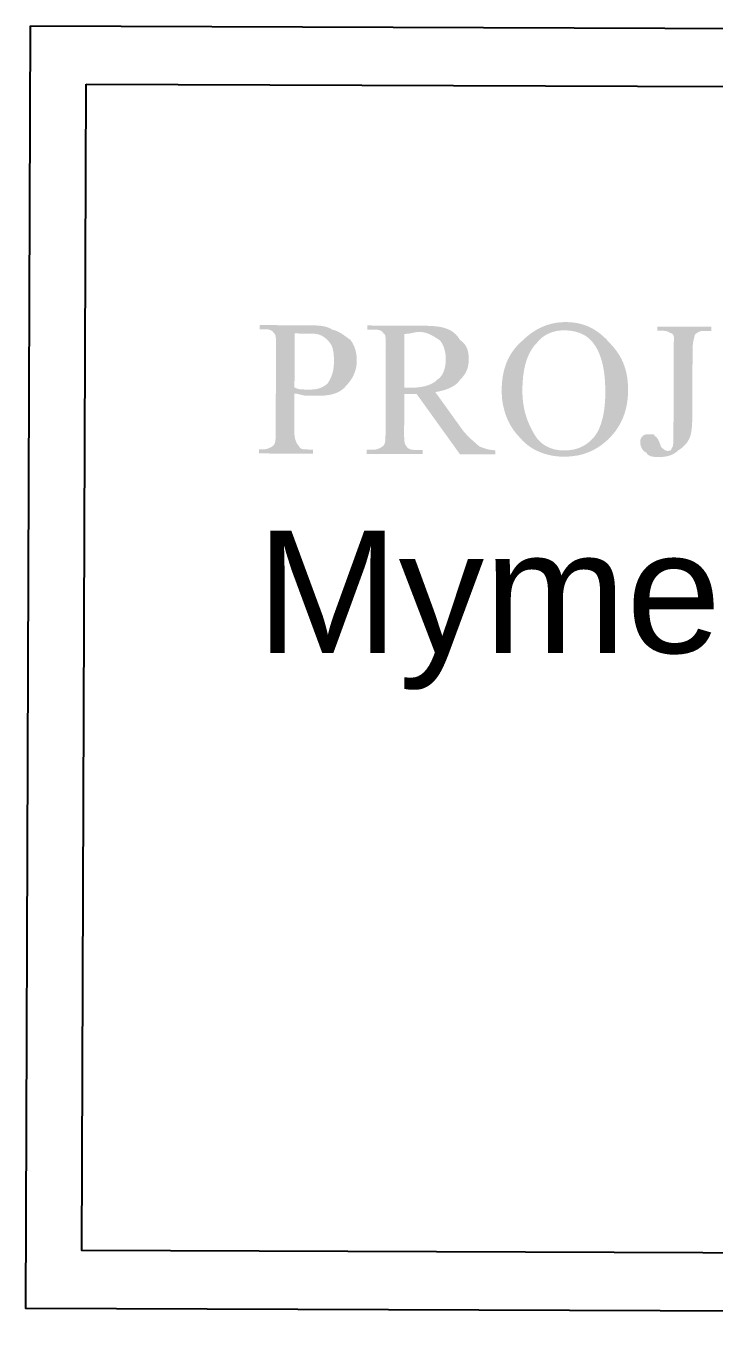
# Model space of a CAD drawing. Header units: millimetres. Extents: x -125 to 146, y -26 to 163.
# Drawn here: x 91.33 to 105.41, y 106.06 to 132.53 of the extents above; entities that cross this region are included whole.
import ezdxf
from ezdxf.xclip import XClip

# ---------------------------------------------------------------- set-up
doc = ezdxf.new("R2010")
doc.units = ezdxf.units.MM
doc.header["$MEASUREMENT"] = 0
doc.header["$XCLIPFRAME"] = 0
doc.layers.get('0').update_dxf_attribs({"color": 255, "linetype": 'CONTINUOUS'})
doc.layers.add('Layer1', color=7, linetype='CONTINUOUS')
doc.styles.add('20CCC60', font='arial.ttf')

# ---------------------------------------------------------------- blocks, each defined once
blk = doc.blocks.new('MF7097_5')
at = {"color": 7, "linetype": 'Continuous', "lineweight": 25, "true_color": 0x000007}
blk.add_lwpolyline([(169.897, 53.755), (169.897, -5.961), (143.65, -5.961), (143.65, 53.755)], close=True, dxfattribs=at)
blk = doc.blocks.new('MF7114_6')
at = {"color": 7, "linetype": 'Continuous', "lineweight": 25, "true_color": 0x000007}
blk.add_lwpolyline([(168.709, 52.612), (168.709, -4.776), (144.838, -4.776), (144.838, 52.612)], close=True, dxfattribs=at)

msp = doc.modelspace()

# ---------------------------------------------------------------- hatches: boundary and pattern name
at = {"true_color": 0x000007}
h = msp.add_hatch(color=7, dxfattribs=at)
h.paths.add_polyline_path([(96.825, 125), (96.822, 124.238), (96.822, 124.217), (96.823, 124.197), (96.823, 124.178), (96.825, 124.16), (96.827, 124.142), (96.829, 124.126), (96.831, 124.11), (96.834, 124.095), (96.837, 124.08), (96.84, 124.067), (96.844, 124.054), (96.848, 124.042), (96.852, 124.03), (96.856, 124.019), (96.86, 124.009), (96.865, 123.999), (96.87, 123.99), (96.874, 123.981), (96.879, 123.973), (96.884, 123.966), (96.89, 123.959), (96.895, 123.952), (96.9, 123.946), (96.905, 123.941), (96.911, 123.931), (96.916, 123.921), (96.921, 123.913), (96.927, 123.905), (96.932, 123.898), (96.938, 123.892), (96.944, 123.886), (96.951, 123.881), (96.957, 123.877), (96.964, 123.873), (96.971, 123.869), (96.979, 123.867), (96.987, 123.864), (96.996, 123.862), (97.005, 123.86), (97.015, 123.859), (97.025, 123.858), (97.036, 123.857), (97.048, 123.856), (97.06, 123.856), (97.073, 123.856), (97.087, 123.856), (97.101, 123.856), (97.117, 123.855), (97.201, 123.855), (97.201, 123.77), (96.1, 123.775), (96.101, 123.859), (96.185, 123.859), (96.196, 123.859), (96.207, 123.86), (96.217, 123.861), (96.228, 123.862), (96.238, 123.864), (96.248, 123.866), (96.258, 123.868), (96.269, 123.871), (96.278, 123.874), (96.288, 123.878), (96.298, 123.881), (96.307, 123.885), (96.316, 123.889), (96.325, 123.893), (96.334, 123.898), (96.342, 123.902), (96.35, 123.907), (96.358, 123.912), (96.366, 123.917), (96.373, 123.922), (96.38, 123.927), (96.386, 123.932), (96.392, 123.938), (96.397, 123.943), (96.402, 123.948), (96.407, 123.954), (96.411, 123.961), (96.415, 123.968), (96.419, 123.975), (96.422, 123.983), (96.425, 123.992), (96.427, 124.001), (96.43, 124.01), (96.432, 124.021), (96.433, 124.032), (96.435, 124.043), (96.436, 124.055), (96.437, 124.068), (96.438, 124.082), (96.439, 124.096), (96.439, 124.111), (96.44, 124.127), (96.44, 124.144), (96.44, 124.161), (96.44, 124.179), (96.441, 124.198), (96.441, 124.218), (96.441, 124.239), (96.447, 125.935), (96.447, 125.956), (96.447, 125.976), (96.447, 125.996), (96.447, 126.016), (96.447, 126.034), (96.447, 126.053), (96.447, 126.07), (96.446, 126.087), (96.445, 126.103), (96.445, 126.118), (96.444, 126.133), (96.443, 126.147), (96.441, 126.159), (96.44, 126.171), (96.438, 126.182), (96.435, 126.192), (96.433, 126.201), (96.43, 126.209), (96.427, 126.216), (96.424, 126.221), (96.42, 126.226), (96.416, 126.229), (96.411, 126.231), (96.406, 126.231), (96.4, 126.242), (96.394, 126.251), (96.388, 126.259), (96.381, 126.267), (96.374, 126.274), (96.367, 126.281), (96.359, 126.286), (96.351, 126.291), (96.343, 126.296), (96.334, 126.3), (96.325, 126.303), (96.316, 126.306), (96.307, 126.308), (96.297, 126.31), (96.287, 126.312), (96.278, 126.313), (96.268, 126.314), (96.257, 126.315), (96.247, 126.316), (96.237, 126.316), (96.226, 126.317), (96.216, 126.317), (96.205, 126.317), (96.194, 126.317), (96.11, 126.317), (96.11, 126.402), (97.041, 126.398), (97.073, 126.398), (97.103, 126.398), (97.133, 126.398), (97.162, 126.398), (97.19, 126.397), (97.217, 126.396), (97.243, 126.396), (97.269, 126.394), (97.294, 126.393), (97.318, 126.391), (97.341, 126.389), (97.364, 126.387), (97.386, 126.384), (97.408, 126.38), (97.429, 126.376), (97.449, 126.372), (97.469, 126.367), (97.488, 126.361), (97.506, 126.355), (97.524, 126.348), (97.542, 126.34), (97.559, 126.331), (97.575, 126.322), (97.591, 126.312), (97.612, 126.306), (97.632, 126.3), (97.651, 126.294), (97.67, 126.287), (97.687, 126.28), (97.704, 126.272), (97.721, 126.264), (97.737, 126.256), (97.753, 126.248), (97.768, 126.239), (97.783, 126.23), (97.798, 126.221), (97.812, 126.212), (97.826, 126.202), (97.84, 126.192), (97.854, 126.182), (97.868, 126.172), (97.883, 126.162), (97.897, 126.151), (97.911, 126.141), (97.926, 126.13), (97.941, 126.12), (97.956, 126.109), (97.972, 126.099), (97.982, 126.083), (97.992, 126.067), (98.002, 126.051), (98.011, 126.035), (98.02, 126.019), (98.028, 126.003), (98.036, 125.986), (98.044, 125.97), (98.051, 125.953), (98.057, 125.936), (98.063, 125.92), (98.069, 125.902), (98.074, 125.885), (98.078, 125.868), (98.082, 125.85), (98.086, 125.832), (98.089, 125.813), (98.092, 125.795), (98.095, 125.776), (98.097, 125.756), (98.098, 125.736), (98.099, 125.716), (98.1, 125.696), (98.1, 125.675), (98.099, 125.649), (98.098, 125.623), (98.095, 125.597), (98.092, 125.573), (98.088, 125.548), (98.084, 125.524), (98.078, 125.5), (98.072, 125.477), (98.065, 125.455), (98.057, 125.432), (98.048, 125.41), (98.039, 125.389), (98.029, 125.368), (98.019, 125.347), (98.008, 125.327), (97.996, 125.308), (97.984, 125.288), (97.971, 125.269), (97.958, 125.251), (97.944, 125.233), (97.929, 125.215), (97.915, 125.198), (97.899, 125.181), (97.884, 125.165), (97.867, 125.145), (97.85, 125.125), (97.832, 125.107), (97.813, 125.091), (97.793, 125.075), (97.773, 125.061), (97.751, 125.048), (97.729, 125.035), (97.707, 125.024), (97.683, 125.014), (97.659, 125.005), (97.634, 124.997), (97.609, 124.989), (97.583, 124.983), (97.556, 124.977), (97.529, 124.972), (97.501, 124.968), (97.472, 124.964), (97.443, 124.961), (97.413, 124.959), (97.383, 124.957), (97.353, 124.956), (97.322, 124.956), (97.29, 124.955), (97.28, 124.956), (97.27, 124.956), (97.26, 124.956), (97.251, 124.956), (97.242, 124.956), (97.233, 124.956), (97.225, 124.956), (97.216, 124.956), (97.208, 124.956), (97.2, 124.956), (97.192, 124.956), (97.184, 124.956), (97.176, 124.956), (97.168, 124.956), (97.16, 124.956), (97.152, 124.956), (97.144, 124.956), (97.135, 124.956), (97.127, 124.956), (97.118, 124.956), (97.108, 124.956), (97.099, 124.956), (97.089, 124.956), (97.078, 124.956), (97.068, 124.957), (97.057, 124.957), (97.047, 124.958), (97.036, 124.96), (97.026, 124.961), (97.015, 124.963), (97.004, 124.965), (96.994, 124.968), (96.983, 124.97), (96.973, 124.973), (96.962, 124.975), (96.952, 124.978), (96.941, 124.981), (96.93, 124.983), (96.92, 124.986), (96.909, 124.988), (96.899, 124.991), (96.888, 124.993), (96.878, 124.995), (96.867, 124.996), (96.856, 124.998), (96.846, 124.999), (96.835, 124.999)])
h.paths.add_polyline_path([(96.825, 125.127), (96.835, 125.121), (96.845, 125.117), (96.855, 125.112), (96.864, 125.109), (96.873, 125.105), (96.882, 125.102), (96.89, 125.099), (96.899, 125.096), (96.907, 125.094), (96.915, 125.092), (96.923, 125.091), (96.931, 125.089), (96.939, 125.088), (96.947, 125.087), (96.955, 125.086), (96.963, 125.085), (96.971, 125.085), (96.98, 125.084), (96.988, 125.084), (96.997, 125.084), (97.007, 125.084), (97.016, 125.084), (97.026, 125.083), (97.037, 125.083), (97.042, 125.083), (97.047, 125.083), (97.052, 125.083), (97.058, 125.083), (97.063, 125.083), (97.068, 125.083), (97.074, 125.083), (97.079, 125.083), (97.084, 125.083), (97.09, 125.083), (97.095, 125.083), (97.1, 125.083), (97.105, 125.083), (97.111, 125.083), (97.116, 125.083), (97.121, 125.083), (97.127, 125.083), (97.132, 125.083), (97.137, 125.083), (97.142, 125.083), (97.148, 125.083), (97.153, 125.083), (97.158, 125.083), (97.164, 125.083), (97.179, 125.083), (97.195, 125.084), (97.211, 125.085), (97.227, 125.086), (97.243, 125.088), (97.258, 125.091), (97.274, 125.093), (97.289, 125.097), (97.304, 125.1), (97.319, 125.104), (97.334, 125.109), (97.349, 125.114), (97.363, 125.119), (97.378, 125.125), (97.392, 125.132), (97.405, 125.139), (97.419, 125.146), (97.432, 125.153), (97.445, 125.162), (97.457, 125.17), (97.469, 125.179), (97.481, 125.189), (97.492, 125.198), (97.503, 125.209), (97.513, 125.225), (97.523, 125.241), (97.533, 125.257), (97.542, 125.273), (97.55, 125.29), (97.559, 125.306), (97.566, 125.322), (97.574, 125.339), (97.581, 125.356), (97.587, 125.372), (97.593, 125.389), (97.599, 125.406), (97.604, 125.424), (97.609, 125.441), (97.613, 125.459), (97.617, 125.477), (97.62, 125.496), (97.623, 125.514), (97.625, 125.534), (97.627, 125.553), (97.629, 125.573), (97.63, 125.593), (97.631, 125.613), (97.631, 125.634), (97.631, 125.65), (97.631, 125.665), (97.631, 125.68), (97.631, 125.695), (97.631, 125.709), (97.631, 125.723), (97.631, 125.737), (97.63, 125.75), (97.63, 125.764), (97.629, 125.777), (97.628, 125.79), (97.627, 125.804), (97.625, 125.817), (97.624, 125.83), (97.622, 125.843), (97.62, 125.857), (97.617, 125.871), (97.614, 125.884), (97.611, 125.898), (97.608, 125.913), (97.604, 125.927), (97.6, 125.942), (97.595, 125.957), (97.59, 125.973), (97.585, 125.984), (97.579, 125.994), (97.573, 126.005), (97.566, 126.015), (97.559, 126.026), (97.551, 126.036), (97.544, 126.046), (97.536, 126.056), (97.527, 126.066), (97.519, 126.076), (97.51, 126.086), (97.501, 126.095), (97.491, 126.104), (97.482, 126.113), (97.472, 126.122), (97.462, 126.13), (97.452, 126.138), (97.442, 126.146), (97.432, 126.154), (97.421, 126.161), (97.411, 126.168), (97.4, 126.174), (97.39, 126.18), (97.379, 126.185), (97.369, 126.191), (97.358, 126.195), (97.348, 126.2), (97.337, 126.203), (97.326, 126.207), (97.315, 126.21), (97.304, 126.213), (97.293, 126.216), (97.282, 126.218), (97.271, 126.22), (97.259, 126.222), (97.247, 126.223), (97.235, 126.224), (97.223, 126.225), (97.21, 126.226), (97.198, 126.227), (97.185, 126.227), (97.171, 126.228), (97.157, 126.228), (97.143, 126.228), (97.129, 126.229), (97.114, 126.229), (97.099, 126.229), (97.083, 126.229), (97.078, 126.229), (97.072, 126.229), (97.065, 126.229), (97.058, 126.229), (97.051, 126.229), (97.043, 126.229), (97.035, 126.229), (97.027, 126.229), (97.018, 126.229), (97.008, 126.229), (96.998, 126.229), (96.988, 126.229), (96.977, 126.229), (96.966, 126.229), (96.954, 126.229), (96.942, 126.229), (96.929, 126.229), (96.916, 126.23), (96.903, 126.23), (96.889, 126.23), (96.875, 126.23), (96.86, 126.23), (96.845, 126.23), (96.829, 126.23)])
h = msp.add_hatch(color=7, dxfattribs=at)
h.paths.add_polyline_path([(100.932, 123.757), (100.209, 123.759), (99.325, 124.99), (99.32, 124.99), (99.314, 124.99), (99.309, 124.99), (99.304, 124.99), (99.298, 124.99), (99.293, 124.99), (99.288, 124.99), (99.283, 124.99), (99.277, 124.99), (99.272, 124.99), (99.267, 124.991), (99.261, 124.991), (99.256, 124.991), (99.251, 124.991), (99.246, 124.991), (99.24, 124.991), (99.235, 124.991), (99.23, 124.991), (99.224, 124.991), (99.219, 124.991), (99.214, 124.991), (99.208, 124.991), (99.203, 124.991), (99.198, 124.991), (99.193, 124.991), (99.188, 124.991), (99.184, 124.991), (99.18, 124.991), (99.176, 124.991), (99.173, 124.991), (99.17, 124.991), (99.167, 124.991), (99.164, 124.991), (99.161, 124.991), (99.158, 124.991), (99.156, 124.991), (99.153, 124.991), (99.15, 124.991), (99.147, 124.991), (99.145, 124.991), (99.142, 124.991), (99.138, 124.991), (99.135, 124.991), (99.131, 124.991), (99.127, 124.991), (99.123, 124.991), (99.118, 124.991), (99.113, 124.991), (99.113, 124.991), (99.112, 124.991), (99.111, 124.991), (99.11, 124.991), (99.108, 124.991), (99.107, 124.991), (99.105, 124.991), (99.102, 124.991), (99.1, 124.991), (99.097, 124.991), (99.095, 124.991), (99.092, 124.991), (99.089, 124.991), (99.087, 124.991), (99.084, 124.991), (99.082, 124.991), (99.08, 124.991), (99.078, 124.991), (99.076, 124.991), (99.074, 124.991), (99.073, 124.991), (99.072, 124.991), (99.071, 124.991), (99.071, 124.991), (99.068, 124.229), (99.068, 124.209), (99.068, 124.189), (99.068, 124.17), (99.068, 124.151), (99.068, 124.134), (99.068, 124.117), (99.069, 124.102), (99.069, 124.087), (99.07, 124.072), (99.071, 124.059), (99.071, 124.046), (99.073, 124.033), (99.074, 124.022), (99.076, 124.011), (99.078, 124.001), (99.08, 123.991), (99.082, 123.982), (99.085, 123.973), (99.088, 123.965), (99.092, 123.958), (99.095, 123.951), (99.1, 123.944), (99.104, 123.938), (99.109, 123.933), (99.115, 123.923), (99.121, 123.913), (99.127, 123.905), (99.134, 123.897), (99.141, 123.89), (99.148, 123.884), (99.156, 123.878), (99.164, 123.873), (99.172, 123.869), (99.181, 123.865), (99.19, 123.861), (99.199, 123.858), (99.208, 123.856), (99.218, 123.854), (99.228, 123.852), (99.238, 123.851), (99.248, 123.85), (99.258, 123.849), (99.268, 123.848), (99.279, 123.848), (99.289, 123.848), (99.3, 123.847), (99.31, 123.847), (99.321, 123.847), (99.448, 123.847), (99.447, 123.762), (98.304, 123.766), (98.305, 123.851), (98.432, 123.851), (98.442, 123.851), (98.453, 123.851), (98.463, 123.852), (98.474, 123.854), (98.484, 123.856), (98.495, 123.858), (98.505, 123.86), (98.515, 123.863), (98.525, 123.866), (98.535, 123.869), (98.544, 123.873), (98.553, 123.877), (98.563, 123.881), (98.572, 123.885), (98.58, 123.889), (98.589, 123.894), (98.597, 123.899), (98.605, 123.904), (98.612, 123.909), (98.619, 123.914), (98.626, 123.919), (98.632, 123.924), (98.638, 123.929), (98.644, 123.934), (98.649, 123.94), (98.653, 123.946), (98.658, 123.952), (98.662, 123.959), (98.665, 123.967), (98.668, 123.975), (98.671, 123.983), (98.674, 123.992), (98.676, 124.002), (98.678, 124.012), (98.68, 124.023), (98.681, 124.035), (98.682, 124.047), (98.683, 124.06), (98.684, 124.074), (98.685, 124.088), (98.686, 124.103), (98.686, 124.119), (98.686, 124.135), (98.687, 124.153), (98.687, 124.171), (98.687, 124.19), (98.687, 124.21), (98.687, 124.231), (98.693, 125.927), (98.693, 125.948), (98.693, 125.968), (98.694, 125.988), (98.693, 126.007), (98.693, 126.026), (98.693, 126.044), (98.693, 126.062), (98.692, 126.079), (98.692, 126.095), (98.691, 126.11), (98.69, 126.125), (98.689, 126.138), (98.687, 126.151), (98.686, 126.163), (98.684, 126.174), (98.682, 126.184), (98.679, 126.193), (98.677, 126.201), (98.673, 126.207), (98.67, 126.213), (98.666, 126.217), (98.662, 126.22), (98.657, 126.222), (98.652, 126.223), (98.647, 126.233), (98.641, 126.243), (98.634, 126.251), (98.628, 126.259), (98.621, 126.266), (98.613, 126.272), (98.606, 126.278), (98.597, 126.283), (98.589, 126.287), (98.58, 126.291), (98.572, 126.295), (98.562, 126.298), (98.553, 126.3), (98.544, 126.302), (98.534, 126.304), (98.524, 126.305), (98.514, 126.306), (98.504, 126.307), (98.493, 126.308), (98.483, 126.308), (98.472, 126.308), (98.462, 126.308), (98.451, 126.309), (98.441, 126.309), (98.314, 126.309), (98.314, 126.394), (99.288, 126.39), (99.319, 126.39), (99.35, 126.39), (99.381, 126.39), (99.411, 126.389), (99.441, 126.389), (99.47, 126.389), (99.498, 126.388), (99.526, 126.388), (99.553, 126.387), (99.58, 126.386), (99.606, 126.385), (99.632, 126.384), (99.656, 126.382), (99.681, 126.38), (99.704, 126.378), (99.727, 126.376), (99.749, 126.373), (99.77, 126.37), (99.79, 126.367), (99.81, 126.364), (99.829, 126.36), (99.847, 126.355), (99.864, 126.351), (99.88, 126.346), (99.901, 126.34), (99.921, 126.334), (99.94, 126.327), (99.958, 126.321), (99.976, 126.313), (99.993, 126.305), (100.009, 126.297), (100.024, 126.289), (100.039, 126.279), (100.054, 126.27), (100.068, 126.26), (100.081, 126.25), (100.094, 126.239), (100.107, 126.227), (100.119, 126.216), (100.131, 126.204), (100.142, 126.191), (100.153, 126.178), (100.165, 126.164), (100.175, 126.15), (100.186, 126.136), (100.197, 126.121), (100.207, 126.106), (100.218, 126.09), (100.234, 126.079), (100.249, 126.068), (100.262, 126.056), (100.276, 126.044), (100.288, 126.032), (100.299, 126.019), (100.31, 126.005), (100.32, 125.991), (100.329, 125.977), (100.337, 125.962), (100.345, 125.947), (100.352, 125.931), (100.358, 125.915), (100.364, 125.898), (100.369, 125.881), (100.373, 125.864), (100.377, 125.846), (100.38, 125.828), (100.383, 125.809), (100.385, 125.79), (100.387, 125.77), (100.388, 125.75), (100.388, 125.73), (100.389, 125.709), (100.388, 125.688), (100.387, 125.667), (100.386, 125.647), (100.385, 125.627), (100.382, 125.608), (100.379, 125.589), (100.376, 125.57), (100.372, 125.552), (100.368, 125.534), (100.363, 125.516), (100.357, 125.499), (100.35, 125.481), (100.343, 125.464), (100.335, 125.447), (100.327, 125.431), (100.318, 125.414), (100.308, 125.398), (100.297, 125.382), (100.285, 125.365), (100.273, 125.349), (100.26, 125.334), (100.246, 125.318), (100.231, 125.302), (100.215, 125.286), (100.204, 125.27), (100.192, 125.255), (100.179, 125.24), (100.165, 125.225), (100.151, 125.211), (100.135, 125.197), (100.119, 125.184), (100.102, 125.172), (100.084, 125.159), (100.065, 125.148), (100.045, 125.136), (100.024, 125.126), (100.002, 125.115), (99.98, 125.105), (99.956, 125.096), (99.932, 125.087), (99.907, 125.078), (99.881, 125.07), (99.854, 125.063), (99.826, 125.055), (99.797, 125.049), (99.768, 125.042), (99.737, 125.037), (99.706, 125.031), (100.254, 124.267), (100.27, 124.246), (100.286, 124.226), (100.302, 124.207), (100.318, 124.189), (100.334, 124.171), (100.349, 124.154), (100.365, 124.138), (100.38, 124.122), (100.396, 124.107), (100.411, 124.093), (100.426, 124.079), (100.44, 124.065), (100.455, 124.052), (100.469, 124.04), (100.483, 124.027), (100.497, 124.015), (100.51, 124.004), (100.523, 123.992), (100.536, 123.981), (100.548, 123.97), (100.56, 123.959), (100.572, 123.949), (100.583, 123.938), (100.594, 123.927), (100.604, 123.922), (100.616, 123.917), (100.627, 123.911), (100.639, 123.906), (100.652, 123.901), (100.664, 123.896), (100.677, 123.891), (100.691, 123.886), (100.704, 123.881), (100.718, 123.877), (100.732, 123.873), (100.747, 123.868), (100.762, 123.865), (100.776, 123.861), (100.791, 123.857), (100.807, 123.854), (100.822, 123.852), (100.837, 123.849), (100.853, 123.847), (100.869, 123.845), (100.884, 123.843), (100.9, 123.842), (100.916, 123.842), (100.932, 123.841)])
h.paths.add_polyline_path([(99.071, 125.118), (99.072, 125.118), (99.072, 125.118), (99.073, 125.118), (99.075, 125.118), (99.076, 125.118), (99.078, 125.118), (99.08, 125.118), (99.082, 125.118), (99.085, 125.118), (99.087, 125.118), (99.09, 125.118), (99.093, 125.118), (99.095, 125.118), (99.098, 125.118), (99.1, 125.118), (99.103, 125.118), (99.105, 125.118), (99.107, 125.118), (99.109, 125.118), (99.111, 125.118), (99.112, 125.118), (99.113, 125.118), (99.113, 125.118), (99.114, 125.118), (99.119, 125.118), (99.123, 125.118), (99.128, 125.118), (99.132, 125.118), (99.135, 125.118), (99.138, 125.118), (99.141, 125.118), (99.144, 125.118), (99.146, 125.118), (99.148, 125.118), (99.149, 125.118), (99.151, 125.118), (99.152, 125.118), (99.153, 125.118), (99.154, 125.118), (99.154, 125.118), (99.155, 125.118), (99.155, 125.118), (99.156, 125.118), (99.156, 125.118), (99.156, 125.118), (99.156, 125.118), (99.156, 125.118), (99.156, 125.118), (99.188, 125.118), (99.219, 125.119), (99.249, 125.12), (99.279, 125.121), (99.309, 125.123), (99.338, 125.126), (99.366, 125.129), (99.394, 125.133), (99.422, 125.137), (99.449, 125.142), (99.475, 125.148), (99.5, 125.154), (99.525, 125.161), (99.549, 125.169), (99.573, 125.177), (99.595, 125.186), (99.617, 125.196), (99.639, 125.207), (99.659, 125.218), (99.679, 125.23), (99.698, 125.243), (99.716, 125.257), (99.733, 125.272), (99.749, 125.288), (99.765, 125.299), (99.779, 125.31), (99.793, 125.323), (99.806, 125.336), (99.818, 125.351), (99.83, 125.365), (99.84, 125.381), (99.85, 125.397), (99.859, 125.414), (99.868, 125.431), (99.875, 125.449), (99.882, 125.467), (99.889, 125.486), (99.894, 125.505), (99.899, 125.524), (99.904, 125.544), (99.908, 125.564), (99.911, 125.585), (99.914, 125.605), (99.916, 125.626), (99.918, 125.647), (99.919, 125.668), (99.92, 125.689), (99.92, 125.71), (99.92, 125.726), (99.919, 125.743), (99.918, 125.76), (99.917, 125.777), (99.915, 125.794), (99.913, 125.812), (99.91, 125.829), (99.907, 125.847), (99.903, 125.865), (99.899, 125.882), (99.894, 125.9), (99.889, 125.917), (99.884, 125.934), (99.878, 125.951), (99.872, 125.967), (99.865, 125.983), (99.858, 125.999), (99.85, 126.014), (99.842, 126.029), (99.833, 126.043), (99.824, 126.056), (99.815, 126.069), (99.805, 126.081), (99.795, 126.092), (99.779, 126.103), (99.763, 126.113), (99.747, 126.124), (99.731, 126.134), (99.715, 126.144), (99.699, 126.154), (99.683, 126.164), (99.666, 126.174), (99.65, 126.183), (99.633, 126.192), (99.616, 126.201), (99.599, 126.209), (99.582, 126.217), (99.564, 126.224), (99.547, 126.231), (99.529, 126.237), (99.51, 126.243), (99.492, 126.248), (99.473, 126.252), (99.453, 126.256), (99.434, 126.259), (99.413, 126.261), (99.393, 126.262), (99.372, 126.263), (99.361, 126.263), (99.351, 126.262), (99.34, 126.261), (99.329, 126.26), (99.319, 126.258), (99.308, 126.256), (99.297, 126.254), (99.286, 126.252), (99.274, 126.25), (99.263, 126.247), (99.251, 126.245), (99.24, 126.242), (99.228, 126.24), (99.215, 126.237), (99.203, 126.234), (99.19, 126.232), (99.177, 126.23), (99.163, 126.228), (99.15, 126.226), (99.136, 126.224), (99.121, 126.223), (99.106, 126.222), (99.091, 126.222), (99.075, 126.222)])
h = msp.add_hatch(color=7, dxfattribs=at)
h.paths.add_polyline_path([(102.381, 126.463), (102.423, 126.462), (102.465, 126.46), (102.507, 126.457), (102.548, 126.452), (102.588, 126.446), (102.629, 126.438), (102.668, 126.429), (102.707, 126.418), (102.746, 126.406), (102.784, 126.393), (102.822, 126.378), (102.859, 126.361), (102.896, 126.343), (102.932, 126.323), (102.968, 126.302), (103.004, 126.279), (103.039, 126.255), (103.073, 126.229), (103.107, 126.201), (103.141, 126.171), (103.174, 126.14), (103.207, 126.108), (103.239, 126.073), (103.271, 126.037), (103.302, 126.005), (103.332, 125.972), (103.36, 125.939), (103.387, 125.905), (103.413, 125.871), (103.437, 125.836), (103.46, 125.801), (103.482, 125.765), (103.502, 125.728), (103.521, 125.69), (103.539, 125.652), (103.555, 125.612), (103.57, 125.572), (103.584, 125.531), (103.596, 125.489), (103.608, 125.446), (103.617, 125.402), (103.626, 125.357), (103.633, 125.31), (103.639, 125.263), (103.643, 125.215), (103.646, 125.165), (103.648, 125.114), (103.648, 125.062), (103.648, 125.014), (103.645, 124.967), (103.642, 124.92), (103.637, 124.874), (103.631, 124.828), (103.624, 124.783), (103.615, 124.739), (103.605, 124.695), (103.593, 124.651), (103.581, 124.609), (103.567, 124.567), (103.551, 124.525), (103.535, 124.485), (103.517, 124.445), (103.497, 124.405), (103.477, 124.367), (103.455, 124.329), (103.431, 124.292), (103.407, 124.256), (103.381, 124.22), (103.354, 124.186), (103.325, 124.152), (103.295, 124.119), (103.264, 124.087), (103.232, 124.056), (103.199, 124.026), (103.166, 123.998), (103.133, 123.971), (103.099, 123.945), (103.064, 123.921), (103.029, 123.898), (102.993, 123.876), (102.957, 123.856), (102.92, 123.837), (102.883, 123.819), (102.844, 123.803), (102.806, 123.787), (102.766, 123.774), (102.726, 123.761), (102.685, 123.75), (102.643, 123.74), (102.601, 123.732), (102.557, 123.725), (102.513, 123.719), (102.468, 123.715), (102.423, 123.711), (102.376, 123.71), (102.329, 123.709), (102.286, 123.71), (102.244, 123.712), (102.202, 123.716), (102.16, 123.72), (102.118, 123.726), (102.077, 123.734), (102.035, 123.743), (101.995, 123.753), (101.954, 123.764), (101.915, 123.777), (101.875, 123.791), (101.837, 123.806), (101.799, 123.823), (101.762, 123.841), (101.725, 123.86), (101.689, 123.881), (101.655, 123.903), (101.621, 123.926), (101.588, 123.951), (101.556, 123.977), (101.526, 124.004), (101.496, 124.032), (101.468, 124.062), (101.441, 124.093), (101.41, 124.126), (101.38, 124.159), (101.352, 124.193), (101.325, 124.228), (101.299, 124.263), (101.275, 124.3), (101.252, 124.337), (101.23, 124.375), (101.21, 124.414), (101.191, 124.453), (101.173, 124.493), (101.157, 124.534), (101.142, 124.576), (101.128, 124.618), (101.116, 124.66), (101.105, 124.704), (101.095, 124.748), (101.086, 124.792), (101.079, 124.838), (101.073, 124.883), (101.069, 124.929), (101.066, 124.976), (101.064, 125.023), (101.064, 125.071), (101.064, 125.124), (101.067, 125.175), (101.07, 125.226), (101.075, 125.276), (101.081, 125.325), (101.089, 125.373), (101.098, 125.42), (101.109, 125.466), (101.121, 125.512), (101.135, 125.556), (101.15, 125.6), (101.166, 125.642), (101.184, 125.684), (101.204, 125.725), (101.225, 125.765), (101.248, 125.804), (101.273, 125.843), (101.299, 125.88), (101.326, 125.916), (101.356, 125.952), (101.387, 125.987), (101.42, 126.021), (101.454, 126.054), (101.491, 126.086), (101.523, 126.117), (101.555, 126.146), (101.588, 126.175), (101.622, 126.202), (101.655, 126.227), (101.69, 126.252), (101.724, 126.275), (101.76, 126.296), (101.795, 126.317), (101.831, 126.336), (101.868, 126.353), (101.904, 126.37), (101.942, 126.385), (101.979, 126.399), (102.018, 126.411), (102.056, 126.422), (102.095, 126.432), (102.135, 126.44), (102.175, 126.448), (102.215, 126.453), (102.256, 126.458), (102.297, 126.461), (102.339, 126.463)])
h.paths.add_polyline_path([(102.338, 126.294), (102.312, 126.294), (102.285, 126.293), (102.259, 126.29), (102.233, 126.287), (102.206, 126.284), (102.181, 126.279), (102.155, 126.273), (102.129, 126.267), (102.104, 126.259), (102.079, 126.251), (102.055, 126.242), (102.031, 126.232), (102.007, 126.221), (101.984, 126.209), (101.961, 126.196), (101.939, 126.183), (101.918, 126.168), (101.897, 126.153), (101.877, 126.137), (101.857, 126.12), (101.838, 126.102), (101.82, 126.083), (101.803, 126.063), (101.787, 126.042), (101.761, 126.015), (101.736, 125.987), (101.713, 125.957), (101.691, 125.926), (101.67, 125.894), (101.651, 125.861), (101.632, 125.826), (101.615, 125.79), (101.599, 125.753), (101.584, 125.715), (101.57, 125.676), (101.558, 125.636), (101.546, 125.594), (101.536, 125.551), (101.526, 125.508), (101.518, 125.463), (101.511, 125.417), (101.505, 125.371), (101.499, 125.323), (101.495, 125.274), (101.491, 125.224), (101.489, 125.174), (101.487, 125.122), (101.487, 125.07), (101.487, 125.017), (101.489, 124.966), (101.492, 124.916), (101.496, 124.867), (101.502, 124.819), (101.508, 124.773), (101.516, 124.728), (101.525, 124.683), (101.534, 124.64), (101.545, 124.598), (101.557, 124.557), (101.569, 124.517), (101.583, 124.477), (101.597, 124.439), (101.613, 124.401), (101.629, 124.364), (101.645, 124.328), (101.663, 124.292), (101.681, 124.258), (101.699, 124.223), (101.719, 124.19), (101.738, 124.157), (101.759, 124.124), (101.78, 124.092), (101.796, 124.071), (101.813, 124.052), (101.831, 124.032), (101.849, 124.014), (101.869, 123.997), (101.889, 123.981), (101.91, 123.965), (101.931, 123.951), (101.953, 123.937), (101.976, 123.924), (101.999, 123.912), (102.022, 123.901), (102.046, 123.891), (102.071, 123.881), (102.095, 123.873), (102.121, 123.865), (102.146, 123.858), (102.172, 123.853), (102.197, 123.848), (102.224, 123.844), (102.25, 123.84), (102.276, 123.838), (102.303, 123.837), (102.329, 123.836), (102.361, 123.836), (102.392, 123.838), (102.423, 123.84), (102.454, 123.843), (102.484, 123.847), (102.513, 123.852), (102.542, 123.858), (102.571, 123.865), (102.599, 123.873), (102.627, 123.882), (102.654, 123.892), (102.681, 123.904), (102.707, 123.916), (102.733, 123.93), (102.759, 123.944), (102.784, 123.96), (102.808, 123.977), (102.832, 123.995), (102.856, 124.014), (102.879, 124.035), (102.902, 124.057), (102.924, 124.08), (102.946, 124.104), (102.968, 124.13), (102.983, 124.152), (102.999, 124.175), (103.014, 124.199), (103.028, 124.225), (103.042, 124.252), (103.055, 124.281), (103.068, 124.31), (103.08, 124.342), (103.091, 124.374), (103.102, 124.408), (103.113, 124.443), (103.122, 124.479), (103.132, 124.517), (103.14, 124.556), (103.148, 124.596), (103.155, 124.638), (103.161, 124.681), (103.166, 124.726), (103.171, 124.772), (103.175, 124.819), (103.178, 124.867), (103.181, 124.917), (103.182, 124.968), (103.183, 125.021), (103.182, 125.079), (103.181, 125.135), (103.179, 125.19), (103.176, 125.243), (103.173, 125.296), (103.168, 125.347), (103.162, 125.396), (103.156, 125.444), (103.149, 125.491), (103.14, 125.537), (103.131, 125.581), (103.121, 125.624), (103.111, 125.666), (103.099, 125.707), (103.086, 125.746), (103.073, 125.783), (103.058, 125.82), (103.043, 125.855), (103.027, 125.889), (103.01, 125.921), (102.992, 125.952), (102.973, 125.982), (102.953, 126.011), (102.932, 126.038), (102.916, 126.059), (102.899, 126.079), (102.881, 126.098), (102.862, 126.116), (102.843, 126.133), (102.822, 126.149), (102.801, 126.165), (102.779, 126.18), (102.757, 126.193), (102.733, 126.206), (102.709, 126.218), (102.684, 126.229), (102.659, 126.24), (102.632, 126.249), (102.606, 126.257), (102.578, 126.265), (102.55, 126.272), (102.521, 126.278), (102.492, 126.283), (102.462, 126.287), (102.432, 126.29), (102.401, 126.292), (102.37, 126.294)])
msp.add_hatch(color=7, dxfattribs=at).paths.add_polyline_path([(104.246, 126.287), (104.246, 126.372), (105.349, 126.368), (105.349, 126.283), (105.264, 126.283), (105.249, 126.283), (105.234, 126.283), (105.22, 126.283), (105.207, 126.283), (105.195, 126.283), (105.183, 126.282), (105.172, 126.282), (105.161, 126.281), (105.15, 126.279), (105.14, 126.278), (105.131, 126.276), (105.121, 126.273), (105.112, 126.27), (105.103, 126.267), (105.094, 126.263), (105.085, 126.259), (105.077, 126.254), (105.068, 126.248), (105.059, 126.242), (105.05, 126.235), (105.04, 126.227), (105.03, 126.219), (105.02, 126.21), (105.01, 126.2), (105.01, 126.194), (105.009, 126.188), (105.008, 126.182), (105.007, 126.175), (105.005, 126.167), (105.003, 126.159), (105.001, 126.151), (104.999, 126.142), (104.996, 126.132), (104.994, 126.122), (104.991, 126.111), (104.988, 126.099), (104.986, 126.087), (104.983, 126.074), (104.981, 126.06), (104.978, 126.046), (104.976, 126.031), (104.974, 126.015), (104.972, 125.999), (104.97, 125.981), (104.969, 125.963), (104.968, 125.944), (104.967, 125.924), (104.967, 125.903), (104.962, 124.631), (104.962, 124.605), (104.962, 124.579), (104.962, 124.553), (104.961, 124.528), (104.961, 124.504), (104.961, 124.48), (104.96, 124.456), (104.96, 124.433), (104.959, 124.411), (104.958, 124.388), (104.957, 124.366), (104.956, 124.345), (104.954, 124.324), (104.952, 124.304), (104.95, 124.284), (104.948, 124.264), (104.945, 124.245), (104.943, 124.226), (104.939, 124.208), (104.936, 124.19), (104.932, 124.172), (104.928, 124.156), (104.923, 124.139), (104.918, 124.123), (104.912, 124.107), (104.906, 124.092), (104.9, 124.077), (104.893, 124.063), (104.885, 124.049), (104.878, 124.035), (104.869, 124.022), (104.861, 124.009), (104.852, 123.996), (104.842, 123.983), (104.832, 123.971), (104.821, 123.959), (104.811, 123.947), (104.799, 123.936), (104.787, 123.925), (104.775, 123.913), (104.762, 123.902), (104.749, 123.891), (104.735, 123.881), (104.721, 123.87), (104.707, 123.859), (104.691, 123.849), (104.676, 123.838), (104.66, 123.828), (104.649, 123.817), (104.638, 123.807), (104.626, 123.798), (104.614, 123.789), (104.601, 123.78), (104.588, 123.772), (104.575, 123.765), (104.561, 123.757), (104.547, 123.751), (104.532, 123.744), (104.517, 123.738), (104.501, 123.733), (104.485, 123.728), (104.468, 123.723), (104.451, 123.719), (104.434, 123.716), (104.416, 123.712), (104.398, 123.709), (104.379, 123.707), (104.36, 123.705), (104.34, 123.704), (104.32, 123.703), (104.299, 123.702), (104.278, 123.702), (104.268, 123.702), (104.256, 123.702), (104.245, 123.702), (104.233, 123.703), (104.221, 123.703), (104.209, 123.704), (104.197, 123.704), (104.184, 123.705), (104.172, 123.707), (104.16, 123.709), (104.148, 123.711), (104.136, 123.713), (104.124, 123.716), (104.112, 123.719), (104.101, 123.723), (104.09, 123.728), (104.08, 123.733), (104.07, 123.738), (104.061, 123.745), (104.052, 123.752), (104.044, 123.76), (104.037, 123.768), (104.03, 123.777), (104.025, 123.788), (104.014, 123.793), (104.005, 123.799), (103.995, 123.805), (103.986, 123.812), (103.977, 123.819), (103.969, 123.827), (103.962, 123.835), (103.954, 123.843), (103.948, 123.851), (103.941, 123.86), (103.935, 123.869), (103.93, 123.878), (103.925, 123.887), (103.92, 123.897), (103.916, 123.907), (103.912, 123.917), (103.909, 123.927), (103.906, 123.937), (103.904, 123.947), (103.902, 123.958), (103.9, 123.968), (103.899, 123.979), (103.899, 123.989), (103.899, 124), (103.899, 124.005), (103.899, 124.01), (103.899, 124.016), (103.899, 124.021), (103.899, 124.026), (103.899, 124.031), (103.9, 124.037), (103.9, 124.042), (103.901, 124.047), (103.902, 124.053), (103.903, 124.058), (103.904, 124.063), (103.906, 124.068), (103.907, 124.074), (103.909, 124.079), (103.911, 124.084), (103.914, 124.09), (103.917, 124.095), (103.92, 124.1), (103.923, 124.105), (103.927, 124.111), (103.932, 124.116), (103.936, 124.121), (103.941, 124.127), (103.947, 124.132), (103.952, 124.136), (103.957, 124.14), (103.963, 124.144), (103.968, 124.148), (103.974, 124.151), (103.98, 124.154), (103.985, 124.156), (103.991, 124.158), (103.997, 124.16), (104.004, 124.162), (104.01, 124.163), (104.017, 124.165), (104.024, 124.166), (104.031, 124.166), (104.039, 124.167), (104.047, 124.167), (104.055, 124.168), (104.063, 124.168), (104.072, 124.168), (104.081, 124.168), (104.091, 124.168), (104.1, 124.168), (104.111, 124.168), (104.116, 124.168), (104.121, 124.168), (104.127, 124.168), (104.132, 124.168), (104.137, 124.168), (104.142, 124.167), (104.147, 124.167), (104.152, 124.167), (104.156, 124.166), (104.161, 124.165), (104.165, 124.164), (104.169, 124.163), (104.173, 124.161), (104.177, 124.16), (104.18, 124.158), (104.183, 124.155), (104.186, 124.153), (104.188, 124.15), (104.19, 124.147), (104.192, 124.143), (104.194, 124.14), (104.195, 124.135), (104.195, 124.131), (104.195, 124.126), (104.201, 124.125), (104.206, 124.124), (104.211, 124.122), (104.217, 124.119), (104.222, 124.115), (104.227, 124.11), (104.232, 124.105), (104.238, 124.099), (104.243, 124.092), (104.248, 124.084), (104.253, 124.076), (104.259, 124.067), (104.264, 124.058), (104.269, 124.047), (104.274, 124.036), (104.28, 124.025), (104.285, 124.013), (104.29, 124), (104.295, 123.987), (104.301, 123.973), (104.306, 123.959), (104.311, 123.944), (104.316, 123.929), (104.322, 123.913), (104.327, 123.908), (104.332, 123.903), (104.337, 123.898), (104.343, 123.892), (104.348, 123.887), (104.353, 123.882), (104.358, 123.877), (104.364, 123.873), (104.369, 123.868), (104.374, 123.863), (104.38, 123.859), (104.385, 123.855), (104.39, 123.851), (104.395, 123.848), (104.401, 123.844), (104.406, 123.841), (104.411, 123.838), (104.417, 123.836), (104.422, 123.834), (104.427, 123.832), (104.432, 123.83), (104.438, 123.829), (104.443, 123.829), (104.448, 123.828), (104.454, 123.828), (104.459, 123.828), (104.464, 123.828), (104.469, 123.828), (104.474, 123.829), (104.479, 123.829), (104.484, 123.829), (104.489, 123.83), (104.494, 123.83), (104.498, 123.831), (104.502, 123.832), (104.506, 123.833), (104.51, 123.835), (104.514, 123.836), (104.517, 123.838), (104.52, 123.841), (104.523, 123.843), (104.526, 123.846), (104.528, 123.849), (104.53, 123.853), (104.531, 123.856), (104.532, 123.861), (104.533, 123.865), (104.533, 123.87), (104.538, 123.876), (104.543, 123.882), (104.547, 123.888), (104.551, 123.895), (104.555, 123.902), (104.558, 123.91), (104.561, 123.918), (104.563, 123.927), (104.565, 123.936), (104.567, 123.945), (104.569, 123.955), (104.57, 123.965), (104.572, 123.976), (104.573, 123.988), (104.574, 123.999), (104.574, 124.011), (104.575, 124.024), (104.575, 124.037), (104.576, 124.05), (104.576, 124.064), (104.576, 124.079), (104.576, 124.093), (104.576, 124.109), (104.576, 124.124), (104.583, 125.905), (104.583, 125.92), (104.583, 125.936), (104.583, 125.95), (104.583, 125.965), (104.583, 125.979), (104.583, 125.992), (104.583, 126.005), (104.583, 126.018), (104.583, 126.03), (104.583, 126.042), (104.583, 126.053), (104.584, 126.064), (104.584, 126.074), (104.584, 126.084), (104.584, 126.093), (104.584, 126.102), (104.584, 126.111), (104.584, 126.119), (104.584, 126.127), (104.584, 126.134), (104.584, 126.141), (104.584, 126.147), (104.584, 126.153), (104.584, 126.159), (104.584, 126.164), (104.583, 126.169), (104.582, 126.175), (104.581, 126.18), (104.579, 126.185), (104.577, 126.19), (104.574, 126.195), (104.571, 126.2), (104.568, 126.204), (104.565, 126.209), (104.561, 126.213), (104.558, 126.217), (104.554, 126.221), (104.549, 126.225), (104.545, 126.228), (104.54, 126.231), (104.535, 126.234), (104.531, 126.236), (104.526, 126.239), (104.52, 126.24), (104.515, 126.242), (104.51, 126.243), (104.505, 126.244), (104.5, 126.244), (104.494, 126.249), (104.488, 126.254), (104.482, 126.258), (104.475, 126.262), (104.468, 126.265), (104.461, 126.268), (104.454, 126.271), (104.446, 126.274), (104.439, 126.276), (104.431, 126.278), (104.423, 126.28), (104.415, 126.281), (104.407, 126.282), (104.399, 126.283), (104.391, 126.284), (104.384, 126.285), (104.376, 126.286), (104.369, 126.286), (104.362, 126.286), (104.355, 126.286), (104.348, 126.287), (104.342, 126.287), (104.336, 126.287), (104.33, 126.287)])

# ---------------------------------------------------------------- block references
at = {"color": 7, "true_color": 0xffffff}
ref = msp.add_blockref('MF7097_5', (144.555, -37.569), dxfattribs=dict(at, rotation=89.78812348408282))
XClip(ref).set_block_clipping_path([(143.4676640828, 0), (170.1376608531, 53.9326737722)])
ref = msp.add_blockref('MF7114_6', (144.555, -37.569), dxfattribs=dict(at, rotation=89.78812348408282))
XClip(ref).set_block_clipping_path([(144.6529922485, 0), (168.9523326874, 52.7896718343)])

# ---------------------------------------------------------------- texts
at = {"layer": 'Layer1', "insert": (96.047, 122.192), "char_height": 2.5, "attachment_point": 1, "style": '20CCC60'}
msp.add_mtext_dynamic_manual_height_columns('Mymensingh', width=26.89927, gutter_width=12.5, heights=[0], dxfattribs=at)

doc.saveas('drawing.dxf')
